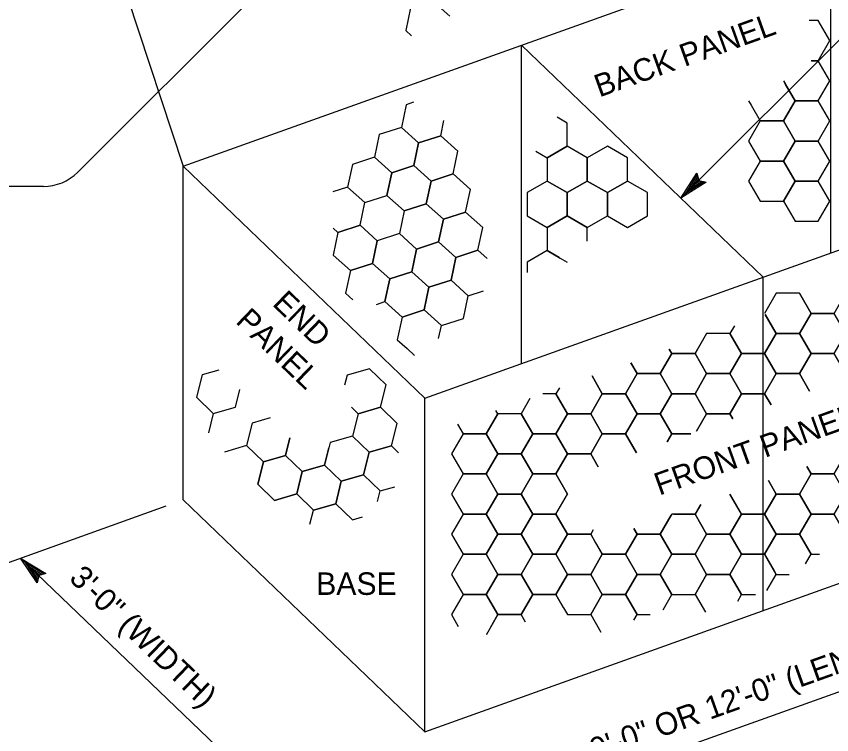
# Model space of a CAD drawing. Extents: x -894 to 866, y -472 to 714.
# Drawn here: x -582.5 to -329.4, y -266.7 to -43.6 of the extents above; entities that cross this region are included whole.
import ezdxf

# ---------------------------------------------------------------- set-up
doc = ezdxf.new("R2010")
doc.units = 0
for name, color, linetype in [('56 Stage 3 Anno', 7, 'Continuous'), ('57 Undefined', 7, 'Continuous'), ('60 Nongeo Data', 7, 'Continuous')]:
    doc.layers.add(name, color=color, linetype=linetype)

msp = doc.modelspace()

# ---------------------------------------------------------------- linework, layer by layer
at = {"layer": '56 Stage 3 Anno'}
for p, q in [((-563.42, -92.01), (-475.59, -4.18)), ((-376.18, -100.08), (-290.79, -14.69)), ((-376.18, -100.08), (-371.23, -92.3)), ((-374.71, -98.6), (-371.1, -92.94)), ((-373.25, -97.15), (-370.92, -93.49)), ((-371.23, -92.3), (-371.23, -92.3)), ((-371.23, -92.3), (-370.67, -94.56)), ((-368.4, -95.14), (-376.18, -100.08)), ((-369, -94.99), (-374.72, -98.62)), ((-369.63, -94.86), (-373.25, -97.15)), ((-371.78, -95.69), (-370.78, -94.12)), ((-370.19, -94.67), (-371.78, -95.69)), ((-370.67, -94.56), (-368.4, -95.14)), ((-368.4, -95.14), (-368.4, -95.14)), ((-574.03, -96.4), (-606.88, -96.4)), ((-376.18, -100.08), (-376.18, -100.08)), ((-589.84, -214.93), (-535.94, -195.62)), ((-506.13, -283.81), (-581.13, -211.81)), ((-576.03, -219.5), (-581.13, -211.81)), ((-581.13, -211.81), (-581.13, -211.81)), ((-581.13, -211.81), (-573.26, -216.61)), ((-575.89, -218.89), (-579.64, -213.25)), ((-579.62, -213.25), (-573.88, -216.75)), ((-575.77, -218.25), (-578.14, -214.68)), ((-578.14, -214.68), (-574.44, -216.94)), ((-575.6, -217.7), (-576.65, -216.12)), ((-576.65, -216.12), (-575.06, -217.09)), ((-575.5, -217.21), (-576.03, -219.5)), ((-573.26, -216.61), (-575.5, -217.21)), ((-573.26, -216.61), (-573.26, -216.61)), ((-576.03, -219.5), (-576.03, -219.5)), ((-430.19, -290.21), (-229.19, -218.21))]:
    msp.add_line(p, q, dxfattribs=at)
msp.add_arc((-574.03, -81.4), 15, 270, 315, dxfattribs=at)
at = {"layer": '60 Nongeo Data'}
for p, q in [((-566.68, 19.26), (-530.68, -90.17)), ((-530.68, -90.17), (-329.68, -18.17)), ((-329.68, -117.04), (-329.68, -18.17)), ((-350.68, -124.56), (-425.68, -52.56)), ((-425.68, -151.43), (-425.68, -52.56)), ((-530.68, -193.74), (-530.68, -90.17)), ((-455.68, -162.17), (-530.68, -90.17)), ((-455.68, -162.17), (-254.68, -90.17)), ((-350.68, -228.13), (-350.68, -124.56)), ((-455.68, -265.74), (-455.68, -162.17)), ((-455.68, -265.74), (-530.68, -193.74)), ((-455.68, -265.74), (-254.68, -193.74))]:
    msp.add_line(p, q, dxfattribs=at)
for points in [[(-447.91, -43.57), (-453.26, -38.76), (-460.11, -40.98), (-461.6, -48.02), (-459.79, -49.65)], [(-335.66, -57.37), (-333.58, -57.37), (-329.98, -51.14), (-333.58, -44.9), (-336.36, -44.9)], [(-343.71, -64.77), (-340.78, -69.84), (-333.58, -69.84), (-329.98, -63.61), (-333.58, -57.37), (-335.77, -57.37)], [(-343.48, -65.16), (-340.78, -69.84), (-333.58, -69.84), (-329.98, -63.61), (-333.58, -57.37), (-334.77, -57.37)], [(-354.38, -71.22), (-351.58, -76.08), (-344.38, -76.08), (-340.78, -69.84), (-343.71, -64.77)], [(-344.38, -63.61), (-343.48, -65.16)], [(-344.38, -63.61), (-343.75, -64.69)], [(-459.17, -70.29), (-461.46, -71.04), (-462.96, -78.08), (-457.61, -82.9)], [(-355.18, -69.84), (-354.38, -71.22)], [(-344.38, -76.08), (-340.78, -82.31), (-333.58, -82.31), (-329.98, -76.08), (-333.58, -69.84), (-340.78, -69.84), (-344.38, -76.08)], [(-344.38, -76.08), (-340.78, -82.31), (-333.58, -82.31), (-329.98, -76.08), (-333.58, -69.84), (-340.78, -69.84), (-344.38, -76.08)], [(-417.72, -87.53), (-411.48, -83.93), (-411.48, -76.73), (-414.58, -74.94)], [(-465.95, -92.16), (-459.1, -89.94), (-457.61, -82.9), (-462.96, -78.08), (-469.8, -80.3), (-471.3, -87.34), (-465.95, -92.16)], [(-457.61, -82.9), (-450.76, -80.67), (-449.75, -75.94)], [(-355.18, -82.31), (-351.58, -88.55), (-344.38, -88.55), (-340.78, -82.31), (-344.38, -76.08), (-351.58, -76.08), (-355.18, -82.31)], [(-453.75, -94.76), (-446.9, -92.53), (-445.41, -85.49), (-450.76, -80.67), (-457.61, -82.9), (-459.1, -89.94), (-453.75, -94.76)], [(-344.38, -88.55), (-340.78, -94.78), (-333.58, -94.78), (-329.98, -88.55), (-333.58, -82.31), (-340.78, -82.31), (-344.38, -88.55)], [(-421.21, -85.51), (-417.72, -87.53)], [(-411.48, -98.33), (-405.25, -94.73), (-405.25, -87.53), (-411.48, -83.93), (-417.72, -87.53), (-417.72, -94.73), (-411.48, -98.33)], [(-399.01, -98.33), (-392.78, -94.73), (-392.78, -87.53), (-399.01, -83.93), (-405.25, -87.53), (-405.25, -94.73), (-399.01, -98.33)], [(-474.29, -101.43), (-467.45, -99.21), (-465.95, -92.16), (-471.3, -87.35), (-478.15, -89.57), (-479.64, -96.61), (-474.29, -101.43)], [(-355.18, -94.78), (-351.58, -101.02), (-344.38, -101.02), (-340.78, -94.78), (-344.38, -88.55), (-351.58, -88.55), (-355.18, -94.78)], [(-462.1, -104.02), (-455.25, -101.8), (-453.75, -94.76), (-459.1, -89.94), (-465.95, -92.16), (-467.45, -99.21), (-462.1, -104.02)], [(-449.9, -106.62), (-443.05, -104.39), (-441.55, -97.35), (-446.9, -92.53), (-453.75, -94.76), (-455.25, -101.8), (-449.9, -106.62)], [(-417.72, -109.13), (-411.48, -105.53), (-411.48, -98.33), (-417.72, -94.73), (-423.95, -98.33), (-423.95, -105.53), (-417.72, -109.13)], [(-405.25, -109.13), (-399.01, -105.53), (-399.01, -98.33), (-405.25, -94.73), (-411.48, -98.33), (-411.48, -105.53), (-405.25, -109.13)], [(-392.78, -109.13), (-386.54, -105.53), (-386.54, -98.33), (-392.78, -94.73), (-399.01, -98.33), (-399.01, -105.53), (-392.78, -109.13)], [(-344.38, -101.02), (-340.78, -107.25), (-333.58, -107.25), (-329.98, -101.02), (-333.58, -94.78), (-340.78, -94.78), (-344.38, -101.02)], [(-344.38, -101.02), (-340.78, -107.25), (-333.58, -107.25), (-329.98, -101.02), (-333.58, -94.78), (-340.78, -94.78), (-344.38, -101.02)], [(-482.64, -110.7), (-475.79, -108.47), (-474.29, -101.43), (-479.64, -96.61), (-484.2, -98.09)], [(-458.24, -115.88), (-451.39, -113.66), (-449.9, -106.62), (-455.25, -101.8), (-462.1, -104.02), (-463.59, -111.07), (-458.24, -115.88)], [(-446.04, -118.48), (-439.2, -116.25), (-437.7, -109.21), (-443.05, -104.39), (-449.9, -106.62), (-451.4, -113.66), (-446.04, -118.48)], [(-405.25, -113.42), (-405.25, -109.13), (-411.48, -105.53), (-417.72, -109.13), (-417.72, -116.33), (-413.67, -118.66)], [(-478.78, -122.56), (-471.94, -120.33), (-470.44, -113.29), (-475.79, -108.47), (-482.64, -110.7), (-484.14, -117.74), (-478.78, -122.56)], [(-484.08, -109.4), (-482.64, -110.7)], [(-466.59, -125.15), (-459.74, -122.93), (-458.24, -115.88), (-463.59, -111.07), (-470.44, -113.29), (-471.94, -120.33), (-466.59, -125.15)], [(-454.39, -127.74), (-447.54, -125.52), (-446.04, -118.48), (-451.4, -113.66), (-458.24, -115.88), (-459.74, -122.93), (-454.39, -127.74)], [(-436.35, -118.81), (-439.2, -116.25), (-446.04, -118.48), (-447.54, -125.52), (-442.19, -130.34)], [(-413.96, -118.49), (-417.72, -116.33), (-423.95, -119.93), (-423.95, -123.18)], [(-413.67, -118.66), (-411.48, -119.93)], [(-470.72, -133.05), (-468.08, -132.19), (-466.59, -125.15), (-471.94, -120.33), (-478.79, -122.56), (-480.28, -129.6), (-477.98, -131.67)], [(-462.73, -137.01), (-455.89, -134.79), (-454.39, -127.74), (-459.74, -122.93), (-466.59, -125.15), (-468.08, -132.19), (-462.73, -137.01)], [(-450.54, -139.6), (-443.69, -137.38), (-442.19, -130.34), (-447.54, -125.52), (-454.39, -127.74), (-455.89, -134.79), (-450.54, -139.6)], [(-339.4, -129.61), (-335.8, -135.84), (-328.6, -135.84), (-325, -129.61), (-326.9, -126.32)], [(-442.19, -130.34), (-437.47, -128.8)], [(-350.02, -136.15), (-346.6, -142.08), (-339.4, -142.08), (-335.8, -135.84), (-339.4, -129.61), (-346.6, -129.61), (-350.2, -135.84)], [(-451.39, -143.62), (-450.54, -139.6), (-455.89, -134.79), (-462.73, -137.01), (-464.23, -144.05), (-461.19, -146.79)], [(-361, -142.08), (-357.4, -148.31), (-350.2, -148.31), (-346.6, -142.08), (-350.02, -136.15)], [(-339.4, -142.08), (-335.8, -148.31), (-328.6, -148.31), (-325, -142.08), (-328.6, -135.84), (-335.8, -135.84), (-339.4, -142.08)], [(-359.6, -139.66), (-361, -142.08)], [(-379.83, -146.87), (-379, -148.31), (-371.8, -148.31), (-368.58, -142.74)], [(-368.2, -142.08), (-371.8, -148.31)], [(-371.8, -148.31), (-368.2, -154.55), (-361, -154.55), (-357.4, -148.31), (-361, -142.08), (-368.2, -142.08)], [(-350.2, -148.31), (-346.6, -154.55), (-339.4, -154.55), (-335.8, -148.31), (-339.4, -142.08), (-346.6, -142.08), (-350.2, -148.31)], [(-461.19, -146.79), (-458.88, -148.87)], [(-391.75, -151.16), (-389.8, -154.55), (-382.6, -154.55), (-379, -148.31), (-379.79, -146.94)], [(-382.6, -154.55), (-379, -160.78), (-371.8, -160.78), (-368.2, -154.55), (-371.8, -148.31), (-379, -148.31), (-382.6, -154.55)], [(-361, -154.55), (-357.4, -160.78), (-350.2, -160.78), (-346.6, -154.55), (-350.2, -148.31), (-357.4, -148.31), (-361, -154.55)], [(-325.99, -156.27), (-325, -154.55), (-328.6, -148.31), (-335.8, -148.31), (-339.4, -154.55)], [(-403.78, -155.27), (-400.6, -160.78), (-393.4, -160.78), (-389.8, -154.55), (-391.75, -151.16)], [(-519.57, -153.44), (-524.78, -154.93)], [(-478.43, -165.01), (-476.38, -167), (-469.46, -165.01), (-467.71, -158.03), (-472.89, -153.02), (-479.81, -155.01)], [(-524.78, -154.93), (-526.52, -161.91), (-521.34, -166.92), (-514.42, -164.93), (-513.07, -159.53)], [(-479.81, -155.01), (-480.6, -158.16)], [(-415, -160.78), (-411.4, -167.02), (-404.2, -167.02), (-400.6, -160.78), (-403.78, -155.27)], [(-393.4, -160.78), (-389.8, -167.02), (-382.6, -167.02), (-379, -160.78), (-382.6, -154.55), (-389.8, -154.55), (-393.4, -160.78)], [(-371.8, -160.78), (-368.2, -167.02), (-361, -167.02), (-357.4, -160.78), (-361, -154.55), (-368.2, -154.55), (-371.8, -160.78)], [(-336.27, -159.96), (-339.4, -154.55), (-346.6, -154.55), (-350.2, -160.78)], [(-336.25, -160), (-339.4, -154.55), (-346.6, -154.55), (-350.2, -160.78)], [(-339.4, -154.55), (-336.27, -159.96)], [(-413.92, -158.92), (-415, -160.78)], [(-425.8, -167.02), (-422.2, -173.25), (-415, -173.25), (-411.4, -167.02), (-415, -160.78), (-419.07, -160.78)], [(-404.2, -167.02), (-400.6, -173.25), (-393.4, -173.25), (-389.8, -167.02), (-393.4, -160.78), (-400.6, -160.78), (-404.2, -167.02)], [(-371.32, -172.43), (-368.2, -167.02), (-371.8, -160.78), (-379, -160.78), (-382.6, -167.02)], [(-348.18, -164.27), (-350.2, -160.78), (-357.4, -160.78), (-361, -167.02)], [(-350.2, -160.78), (-348.18, -164.27)], [(-350.2, -160.78), (-348.18, -164.27)], [(-423.06, -162.28), (-425.8, -167.02)], [(-521.34, -166.92), (-522.85, -172.96)], [(-476.38, -167), (-478.12, -173.98), (-472.94, -178.98), (-466.02, -177), (-464.28, -170.01), (-469.46, -165.01), (-476.38, -167)], [(-445.52, -170.27), (-443.8, -173.25), (-436.6, -173.25), (-433, -167.02), (-433.6, -165.97)], [(-436.6, -173.25), (-433, -179.49), (-425.8, -179.49), (-422.2, -173.25), (-425.8, -167.02), (-433, -167.02), (-436.6, -173.25)], [(-415, -173.25), (-411.4, -179.49), (-404.2, -179.49), (-400.6, -173.25), (-404.2, -167.02), (-411.4, -167.02), (-415, -173.25)], [(-380.44, -175.75), (-379, -173.25), (-382.6, -167.02), (-389.8, -167.02), (-393.4, -173.25)], [(-382.6, -167.02), (-379, -173.25), (-373.1, -173.25)], [(-360.11, -168.54), (-361, -167.02), (-368.2, -167.02), (-371.32, -172.43)], [(-361, -167.02), (-360.08, -168.6)], [(-503.65, -168.33), (-509.24, -169.93)], [(-509.24, -169.93), (-510.98, -176.92), (-505.8, -181.92), (-498.88, -179.94), (-497.53, -174.49)], [(-497.53, -174.49), (-498.88, -179.94), (-493.7, -184.94), (-486.78, -182.95), (-485.44, -177.56)], [(-485.45, -177.63), (-486.78, -182.95), (-481.6, -187.95), (-474.68, -185.97), (-472.94, -178.98), (-478.12, -173.98), (-485.04, -175.97)], [(-447.4, -179.49), (-443.8, -185.72), (-436.6, -185.72), (-433, -179.49), (-436.6, -173.25), (-443.8, -173.25), (-447.4, -179.49)], [(-425.8, -179.49), (-422.2, -185.72), (-415, -185.72), (-411.4, -179.49), (-415, -173.25), (-422.2, -173.25), (-425.8, -179.49)], [(-389.97, -179.18), (-393.4, -173.25), (-400.6, -173.25), (-404.2, -179.49)], [(-393.4, -173.25), (-389.97, -179.18)], [(-373.1, -173.25), (-379, -173.25), (-380.47, -175.81)], [(-507.63, -188.93), (-507.54, -188.91), (-505.8, -181.92), (-510.98, -176.92), (-517.9, -178.9)], [(-485.04, -175.97), (-485.44, -177.56)], [(-463.81, -179.13), (-466.02, -177), (-472.94, -178.98)], [(-472.94, -178.98), (-474.68, -185.97), (-469.5, -190.97), (-465.03, -189.69)], [(-436.6, -185.72), (-433, -191.96), (-425.8, -191.96), (-422.2, -185.72), (-425.8, -179.49), (-433, -179.49), (-436.6, -185.72)], [(-401.86, -183.54), (-404.2, -179.49), (-411.4, -179.49), (-415, -185.72)], [(-404.2, -179.49), (-401.86, -183.54)], [(-337.12, -183.43), (-335.8, -185.72), (-328.6, -185.72), (-325, -179.49), (-325.22, -179.11)], [(-505.8, -181.92), (-507.54, -188.91), (-502.37, -193.91), (-495.44, -191.92), (-493.7, -184.94), (-498.88, -179.94), (-505.8, -181.92)], [(-493.7, -184.94), (-495.44, -191.92), (-490.27, -196.92), (-483.34, -194.94), (-481.6, -187.95), (-486.78, -182.95), (-493.7, -184.94)], [(-349.01, -187.78), (-346.6, -191.96), (-339.4, -191.96), (-335.8, -185.72), (-337.12, -183.43)], [(-470.32, -194.26), (-469.5, -190.97), (-474.68, -185.97), (-481.6, -187.95)], [(-447.4, -191.96), (-443.8, -198.19), (-436.6, -198.19), (-433, -191.96), (-436.6, -185.72), (-443.8, -185.72), (-447.4, -191.96)], [(-425.8, -191.96), (-422.2, -198.19), (-415, -198.19), (-411.4, -191.96), (-415, -185.72), (-422.2, -185.72), (-425.8, -191.96)], [(-415, -185.72), (-411.4, -191.96), (-411.35, -191.96)], [(-339.4, -191.96), (-335.8, -198.19), (-328.6, -198.19), (-325, -191.96), (-328.6, -185.72), (-335.8, -185.72), (-339.4, -191.96)], [(-481.6, -187.95), (-483.34, -194.94), (-478.16, -199.94), (-475.01, -199.04)], [(-360.94, -192.05), (-357.4, -198.19), (-350.2, -198.19), (-346.6, -191.96), (-349.02, -187.76)], [(-491.34, -201.25), (-490.27, -196.93), (-495.44, -191.92), (-502.37, -193.91)], [(-436.6, -198.19), (-433, -204.43), (-425.8, -204.43), (-422.2, -198.19), (-425.8, -191.96), (-433, -191.96), (-436.6, -198.19)], [(-371.8, -198.19), (-368.2, -204.43), (-361, -204.43), (-357.4, -198.19), (-360.97, -192)], [(-350.2, -198.19), (-346.6, -204.43), (-339.4, -204.43), (-335.8, -198.19), (-339.4, -191.96), (-346.6, -191.96), (-350.2, -198.19)], [(-478.27, -199.84), (-483.34, -194.94), (-490.27, -196.93)], [(-378.4, -198.19), (-371.8, -198.19), (-370.13, -195.31)], [(-370.06, -195.19), (-371.8, -198.19)], [(-447.4, -204.43), (-443.8, -210.66), (-436.6, -210.66), (-433, -204.43), (-436.6, -198.19), (-443.8, -198.19), (-447.4, -204.43)], [(-425.8, -204.43), (-422.2, -210.66), (-415, -210.66), (-411.4, -204.43), (-415, -198.19), (-422.2, -198.19), (-425.8, -204.43)], [(-415, -198.19), (-411.4, -204.43), (-404.2, -204.43), (-404.17, -204.39)], [(-390.8, -202.68), (-389.8, -204.43), (-382.6, -204.43), (-379.2, -198.54)], [(-382.6, -204.43), (-379, -210.66), (-371.8, -210.66), (-368.2, -204.43), (-371.8, -198.19), (-378.4, -198.19)], [(-379.2, -198.55), (-382.6, -204.43)], [(-378.4, -198.19), (-379, -198.19), (-379.17, -198.5)], [(-361, -204.43), (-357.4, -210.66), (-350.2, -210.66), (-346.6, -204.43), (-350.2, -198.19), (-357.4, -198.19), (-361, -204.43)], [(-326.87, -207.68), (-325, -204.43), (-328.6, -198.19), (-335.8, -198.19), (-339.4, -204.43)], [(-436.6, -210.66), (-433, -216.9), (-425.8, -216.9), (-422.2, -210.66), (-425.8, -204.43), (-433, -204.43), (-436.6, -210.66)], [(-415, -210.66), (-411.4, -216.9), (-404.2, -216.9), (-400.6, -210.66), (-404.2, -204.43), (-411.4, -204.43), (-415, -210.66)], [(-403.42, -203.09), (-404.2, -204.43)], [(-404.2, -204.43), (-402.66, -207.08)], [(-402.66, -207.08), (-400.6, -210.66), (-393.4, -210.66), (-389.8, -204.43), (-390.8, -202.68)], [(-393.4, -210.66), (-389.8, -216.9), (-382.6, -216.9), (-379, -210.66), (-382.6, -204.43), (-389.8, -204.43), (-393.4, -210.66)], [(-371.8, -210.66), (-368.2, -216.9), (-361, -216.9), (-357.4, -210.66), (-361, -204.43), (-368.2, -204.43), (-371.8, -210.66)], [(-336.37, -211.66), (-335.8, -210.66), (-339.4, -204.43), (-346.6, -204.43), (-350.2, -210.66)], [(-339.4, -204.43), (-335.8, -210.66), (-334.41, -210.66)], [(-447.4, -216.9), (-443.8, -223.13), (-436.6, -223.13), (-433, -216.9), (-436.6, -210.66), (-443.8, -210.66), (-447.4, -216.9)], [(-425.8, -216.9), (-422.2, -223.13), (-415, -223.13), (-411.4, -216.9), (-415, -210.66), (-422.2, -210.66), (-425.8, -216.9)], [(-404.2, -216.9), (-400.6, -223.13), (-393.4, -223.13), (-389.8, -216.9), (-393.4, -210.66), (-400.6, -210.66), (-404.2, -216.9)], [(-382.6, -216.9), (-379, -223.13), (-371.8, -223.13), (-368.2, -216.9), (-371.8, -210.66), (-379, -210.66), (-382.6, -216.9)], [(-349.5, -221.93), (-346.6, -216.9), (-350.2, -210.66), (-357.4, -210.66), (-361, -216.9)], [(-350.2, -210.66), (-347.24, -215.78)], [(-337.5, -213.61), (-336.37, -211.66)], [(-334.41, -210.66), (-333.18, -210.66)], [(-436.6, -223.13), (-433, -229.37), (-425.8, -229.37), (-422.2, -223.13), (-425.8, -216.9), (-433, -216.9), (-436.6, -223.13)], [(-412.6, -227.28), (-411.4, -229.37), (-404.2, -229.37), (-400.6, -223.13), (-404.2, -216.9), (-411.4, -216.9), (-415, -223.13)], [(-381.73, -227.87), (-379, -223.13), (-382.6, -216.9), (-389.8, -216.9), (-393.4, -223.13)], [(-358.57, -225.17), (-357.4, -223.13), (-361, -216.9), (-368.2, -216.9), (-371.8, -223.13)], [(-361, -216.9), (-357.4, -223.13), (-353.09, -223.13)], [(-347.24, -215.78), (-346.6, -216.9), (-342.59, -216.9)], [(-435.29, -233.34), (-433, -229.37), (-436.6, -223.13), (-443.8, -223.13), (-447.4, -229.37)], [(-412.6, -227.28), (-415, -223.13), (-422.2, -223.13), (-425.8, -229.37)], [(-415, -223.13), (-412.6, -227.28)], [(-390.83, -231.16), (-389.8, -229.37), (-393.4, -223.13), (-400.6, -223.13), (-404.2, -229.37)], [(-393.4, -223.13), (-389.8, -229.37), (-385.77, -229.37)], [(-371.8, -223.13), (-368.6, -228.66)], [(-447.4, -229.37), (-445.28, -233.03)], [(-424.45, -231.71), (-425.8, -229.37), (-433, -229.37), (-436.56, -235.55)], [(-404.2, -229.37), (-401.03, -234.85)], [(-436.56, -235.55), (-436.6, -235.6)]]:
    msp.add_lwpolyline(points, dxfattribs=at)

# ---------------------------------------------------------------- texts
at = {"layer": '57 Undefined'}
for s, rotation, p in [('BACK PANEL', 19.708, (-401.52, -68.8)), ('END', 316.1691, (-503.29, -133.15)), ('PANEL', 316.1691, (-514.7, -138.62)), ('FRONT PANEL', 19.708, (-382.9, -192.47)), ('3\'-0" (WIDTH)', 316.1691, (-566.41, -218.5)), ('6\'-0", 9\'-0" OR 12\'-0" (LENGTH)', 19.708, (-425.31, -282.89))]:
    msp.add_text(s, height=7, rotation=rotation, dxfattribs=at).set_placement(p)
msp.add_text('BASE', height=7, dxfattribs=at).set_placement((-489.4, -223.27))

doc.saveas('drawing.dxf')
